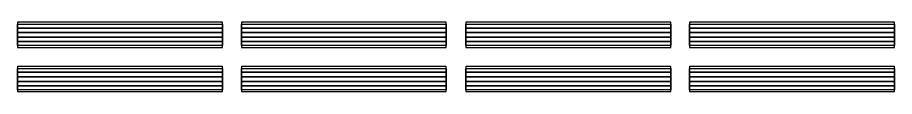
# Model space of a CAD drawing. Header units: millimetres. Extents: x 1957 to 4995, y 1410 to 1689.
# Drawn here: x 3604 to 4995, y 1410 to 1520 of the extents above; entities that cross this region are included whole.
import ezdxf

# ---------------------------------------------------------------- set-up
doc = ezdxf.new("R2010")
doc.units = ezdxf.units.MM

msp = doc.modelspace()

# ---------------------------------------------------------------- linework, layer by layer
for points in [[(3603.9, 1479.9), (3928.9, 1479.9), (3928.9, 1519.9), (3603.9, 1519.9)], [(3603.9, 1516.8), (3928.9, 1516.8), (3928.9, 1510.6), (3603.9, 1510.6)], [(3958.9, 1479.9), (4283.9, 1479.9), (4283.9, 1519.9), (3958.9, 1519.9)], [(3958.9, 1516.8), (4283.9, 1516.8), (4283.9, 1510.6), (3958.9, 1510.6)], [(4314.9, 1479.9), (4639.9, 1479.9), (4639.9, 1519.9), (4314.9, 1519.9)], [(4314.9, 1516.8), (4639.9, 1516.8), (4639.9, 1510.6), (4314.9, 1510.6)], [(4669.9, 1479.9), (4994.9, 1479.9), (4994.9, 1519.9), (4669.9, 1519.9)], [(4669.9, 1516.8), (4994.9, 1516.8), (4994.9, 1510.6), (4669.9, 1510.6)], [(3603.9, 1510.6), (3928.9, 1510.6), (3928.9, 1503.6), (3603.9, 1503.6)], [(3603.9, 1503.6), (3928.9, 1503.6), (3928.9, 1496.2), (3603.9, 1496.2)], [(3958.9, 1510.6), (4283.9, 1510.6), (4283.9, 1503.6), (3958.9, 1503.6)], [(3958.9, 1503.6), (4283.9, 1503.6), (4283.9, 1496.2), (3958.9, 1496.2)], [(4314.9, 1510.6), (4639.9, 1510.6), (4639.9, 1503.6), (4314.9, 1503.6)], [(4314.9, 1503.6), (4639.9, 1503.6), (4639.9, 1496.2), (4314.9, 1496.2)], [(4669.9, 1510.6), (4994.9, 1510.6), (4994.9, 1503.6), (4669.9, 1503.6)], [(4669.9, 1503.6), (4994.9, 1503.6), (4994.9, 1496.2), (4669.9, 1496.2)], [(3603.9, 1496.2), (3928.9, 1496.2), (3928.9, 1489.2), (3603.9, 1489.2)], [(3603.9, 1489.2), (3928.9, 1489.2), (3928.9, 1483), (3603.9, 1483)], [(3958.9, 1496.2), (4283.9, 1496.2), (4283.9, 1489.2), (3958.9, 1489.2)], [(3958.9, 1489.2), (4283.9, 1489.2), (4283.9, 1483), (3958.9, 1483)], [(4314.9, 1496.2), (4639.9, 1496.2), (4639.9, 1489.2), (4314.9, 1489.2)], [(4314.9, 1489.2), (4639.9, 1489.2), (4639.9, 1483), (4314.9, 1483)], [(4669.9, 1496.2), (4994.9, 1496.2), (4994.9, 1489.2), (4669.9, 1489.2)], [(4669.9, 1489.2), (4994.9, 1489.2), (4994.9, 1483), (4669.9, 1483)], [(3603.9, 1409.9), (3928.9, 1409.9), (3928.9, 1449.9), (3603.9, 1449.9)], [(3603.9, 1446.8), (3928.9, 1446.8), (3928.9, 1440.6), (3603.9, 1440.6)], [(3958.9, 1409.9), (4283.9, 1409.9), (4283.9, 1449.9), (3958.9, 1449.9)], [(3958.9, 1446.8), (4283.9, 1446.8), (4283.9, 1440.6), (3958.9, 1440.6)], [(4314.9, 1409.9), (4639.9, 1409.9), (4639.9, 1449.9), (4314.9, 1449.9)], [(4314.9, 1446.8), (4639.9, 1446.8), (4639.9, 1440.6), (4314.9, 1440.6)], [(4669.9, 1409.9), (4994.9, 1409.9), (4994.9, 1449.9), (4669.9, 1449.9)], [(4669.9, 1446.8), (4994.9, 1446.8), (4994.9, 1440.6), (4669.9, 1440.6)], [(3603.9, 1440.6), (3928.9, 1440.6), (3928.9, 1433.6), (3603.9, 1433.6)], [(3603.9, 1433.6), (3928.9, 1433.6), (3928.9, 1426.2), (3603.9, 1426.2)], [(3958.9, 1440.6), (4283.9, 1440.6), (4283.9, 1433.6), (3958.9, 1433.6)], [(3958.9, 1433.6), (4283.9, 1433.6), (4283.9, 1426.2), (3958.9, 1426.2)], [(4314.9, 1440.6), (4639.9, 1440.6), (4639.9, 1433.6), (4314.9, 1433.6)], [(4314.9, 1433.6), (4639.9, 1433.6), (4639.9, 1426.2), (4314.9, 1426.2)], [(4669.9, 1440.6), (4994.9, 1440.6), (4994.9, 1433.6), (4669.9, 1433.6)], [(4669.9, 1433.6), (4994.9, 1433.6), (4994.9, 1426.2), (4669.9, 1426.2)], [(3603.9, 1426.2), (3928.9, 1426.2), (3928.9, 1419.2), (3603.9, 1419.2)], [(3603.9, 1419.2), (3928.9, 1419.2), (3928.9, 1413), (3603.9, 1413)], [(3958.9, 1426.2), (4283.9, 1426.2), (4283.9, 1419.2), (3958.9, 1419.2)], [(3958.9, 1419.2), (4283.9, 1419.2), (4283.9, 1413), (3958.9, 1413)], [(4314.9, 1426.2), (4639.9, 1426.2), (4639.9, 1419.2), (4314.9, 1419.2)], [(4314.9, 1419.2), (4639.9, 1419.2), (4639.9, 1413), (4314.9, 1413)], [(4669.9, 1426.2), (4994.9, 1426.2), (4994.9, 1419.2), (4669.9, 1419.2)], [(4669.9, 1419.2), (4994.9, 1419.2), (4994.9, 1413), (4669.9, 1413)]]:
    msp.add_lwpolyline(points, close=True)

doc.saveas('drawing.dxf')
